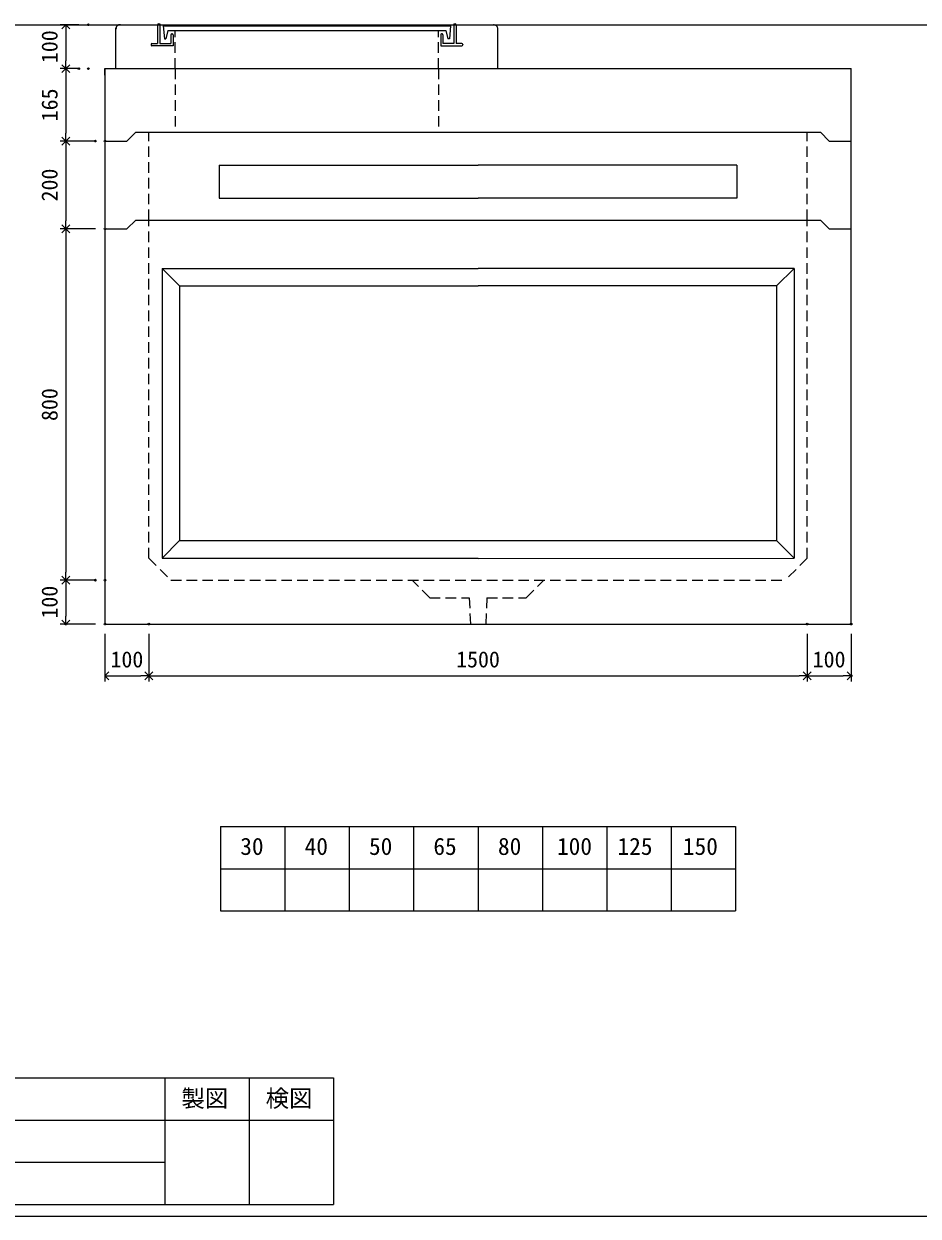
# Model space of a CAD drawing. Units: millimetres, scale not verified. Extents: x -6420 to 6420, y -3037 to 3037.
# Drawn here: x 285 to 2323, y -2663 to 52 of the extents above; entities that cross this region are included whole.
import ezdxf
from ezdxf.enums import TextEntityAlignment as Align

# ---------------------------------------------------------------- set-up
doc = ezdxf.new("R2010")
doc.units = ezdxf.units.MM
doc.header["$LTSCALE"] = 20
doc.header["$PDMODE"] = 32
doc.header["$PDSIZE"] = 4
doc.linetypes.add('DASHED1', pattern=[1.8, 1.2, -0.6])
doc.linetypes.add('USER2', pattern=[50.8, 31.75, -6.35, 6.35, -6.35])
doc.layers.add('0-1_Defpoints', color=7, linetype='Continuous')
for name, color, linetype, lineweight in [('0-2_waku', 7, 'Continuous', 18), ('0-3_gaikei', 7, 'Continuous', 18), ('0-4_kakure', 7, 'DASHED1', 5), ('0-5_sunpou', 7, 'Continuous', 5), ('0-8_uchigawa', 6, 'Continuous', 18), ('0-A_futa', 3, 'Continuous', 18), ('0-B_GL', 4, 'Continuous', 18), ('0-D_文字１', 7, 'Continuous', 18), ('1-2_uchigawa2', 6, 'USER2', 18)]:
    doc.layers.add(name, color=color, linetype=linetype, lineweight=lineweight)
doc.styles.add('ＭＳ ゴシック', font='')
doc.styles.get('ＭＳ ゴシック').set_extended_font_data('MS Gothic')

# ---------------------------------------------------------------- blocks, each defined once
blk = doc.blocks.new('_Open90')
at = {"layer": '0-5_sunpou'}
blk.add_line((0, 0), (-1, 0), dxfattribs=at)
blk.add_lwpolyline([(-0.5, 0.5), (0, 0), (-0.5, -0.5)], dxfattribs=at)
blk = doc.blocks.new('D70')
at = {"layer": '0-1_Defpoints'}
for p in [(3015.38, 2640.29), (2964.21, 2540.29), (3015.38, 2540.29)]:
    blk.add_point(p, dxfattribs=at)
at = {"layer": '0-5_sunpou'}
for p, q in [((2993.38, 2640.29), (2951.21, 2640.29)), ((2964.21, 2622.29), (2964.21, 2558.29)), ((2993.38, 2540.29), (2951.21, 2540.29))]:
    blk.add_line(p, q, dxfattribs=at)
at = {"layer": '0-5_sunpou', "xscale": 18, "yscale": 18}
for p, rotation in [((2964.21, 2640.29), 90), ((2964.21, 2540.29), 270)]:
    blk.add_blockref('_Open90', p, dxfattribs=dict(at, rotation=rotation))
at = {"layer": '0-5_sunpou', "style": 'ＭＳ ゴシック'}
blk.add_text('100', height=36.66, rotation=90, dxfattribs=at).set_placement((2956.21, 2552.79), align=Align.BOTTOM_LEFT)
blk = doc.blocks.new('D71')
at = {"layer": '0-1_Defpoints'}
for p in [(2993.38, 2540.29), (2964.21, 2375.29), (3031.24, 2375.29)]:
    blk.add_point(p, dxfattribs=at)
at = {"layer": '0-5_sunpou'}
for p, q in [((2971.38, 2540.29), (2951.21, 2540.29)), ((2964.21, 2522.29), (2964.21, 2393.29)), ((3009.24, 2375.29), (2951.21, 2375.29))]:
    blk.add_line(p, q, dxfattribs=at)
at = {"layer": '0-5_sunpou', "xscale": 18, "yscale": 18}
for p, rotation in [((2964.21, 2540.29), 90), ((2964.21, 2375.29), 270)]:
    blk.add_blockref('_Open90', p, dxfattribs=dict(at, rotation=rotation))
at = {"layer": '0-5_sunpou', "style": 'ＭＳ ゴシック'}
blk.add_text('165', height=36.66, rotation=90, dxfattribs=at).set_placement((2956.21, 2420.29), align=Align.BOTTOM_LEFT)
blk = doc.blocks.new('D72')
at = {"layer": '0-1_Defpoints'}
for p in [(3015.38, 2640.29), (2964.21, 2540.29), (3015.38, 2540.29)]:
    blk.add_point(p, dxfattribs=at)
at = {"layer": '0-5_sunpou'}
for p, q in [((2993.38, 2640.29), (2951.21, 2640.29)), ((2964.21, 2622.29), (2964.21, 2558.29)), ((2993.38, 2540.29), (2951.21, 2540.29))]:
    blk.add_line(p, q, dxfattribs=at)
at = {"layer": '0-5_sunpou', "xscale": 18, "yscale": 18}
for p, rotation in [((2964.21, 2640.29), 90), ((2964.21, 2540.29), 270)]:
    blk.add_blockref('_Open90', p, dxfattribs=dict(at, rotation=rotation))
at = {"layer": '0-5_sunpou', "style": 'ＭＳ ゴシック'}
blk.add_text('100', height=36.66, rotation=90, dxfattribs=at).set_placement((2956.21, 2552.79), align=Align.BOTTOM_LEFT)
blk = doc.blocks.new('D73')
at = {"layer": '0-1_Defpoints'}
for p in [(2993.38, 2540.29), (2964.21, 2375.29), (3031.24, 2375.29)]:
    blk.add_point(p, dxfattribs=at)
at = {"layer": '0-5_sunpou'}
for p, q in [((2971.38, 2540.29), (2951.21, 2540.29)), ((2964.21, 2522.29), (2964.21, 2393.29)), ((3009.24, 2375.29), (2951.21, 2375.29))]:
    blk.add_line(p, q, dxfattribs=at)
at = {"layer": '0-5_sunpou', "xscale": 18, "yscale": 18}
for p, rotation in [((2964.21, 2540.29), 90), ((2964.21, 2375.29), 270)]:
    blk.add_blockref('_Open90', p, dxfattribs=dict(at, rotation=rotation))
at = {"layer": '0-5_sunpou', "style": 'ＭＳ ゴシック'}
blk.add_text('165', height=36.66, rotation=90, dxfattribs=at).set_placement((2956.21, 2420.29), align=Align.BOTTOM_LEFT)
blk = doc.blocks.new('D79')
at = {"layer": '0-1_Defpoints'}
for p in [(3053.24, 2375.29), (2964.21, 2175.29), (3053.24, 2175.29)]:
    blk.add_point(p, dxfattribs=at)
at = {"layer": '0-5_sunpou'}
for p, q in [((3031.24, 2375.29), (2951.21, 2375.29)), ((2964.21, 2357.29), (2964.21, 2193.29)), ((3031.24, 2175.29), (2951.21, 2175.29))]:
    blk.add_line(p, q, dxfattribs=at)
at = {"layer": '0-5_sunpou', "xscale": 18, "yscale": 18}
for p, rotation in [((2964.21, 2375.29), 90), ((2964.21, 2175.29), 270)]:
    blk.add_blockref('_Open90', p, dxfattribs=dict(at, rotation=rotation))
at = {"layer": '0-5_sunpou', "style": 'ＭＳ ゴシック'}
blk.add_text('200', height=36.66, rotation=90, dxfattribs=at).set_placement((2956.21, 2237.79), align=Align.BOTTOM_LEFT)
blk = doc.blocks.new('D54')
at = {"layer": '0-1_Defpoints'}
for p in [(3053.24, 2175.29), (2964.21, 1375.29), (3053.24, 1375.29)]:
    blk.add_point(p, dxfattribs=at)
at = {"layer": '0-5_sunpou'}
for p, q in [((3031.24, 2175.29), (2951.21, 2175.29)), ((2964.21, 2157.29), (2964.21, 1393.29)), ((3031.24, 1375.29), (2951.21, 1375.29))]:
    blk.add_line(p, q, dxfattribs=at)
at = {"layer": '0-5_sunpou', "xscale": 18, "yscale": 18}
for p, rotation in [((2964.21, 2175.29), 90), ((2964.21, 1375.29), 270)]:
    blk.add_blockref('_Open90', p, dxfattribs=dict(at, rotation=rotation))
at = {"layer": '0-5_sunpou', "style": 'ＭＳ ゴシック'}
blk.add_text('800', height=36.66, rotation=90, dxfattribs=at).set_placement((2956.21, 1737.79), align=Align.BOTTOM_LEFT)
blk = doc.blocks.new('D55')
at = {"layer": '0-1_Defpoints'}
for p in [(3031.24, 1375.29), (2964.21, 1275.29), (3053.24, 1275.29)]:
    blk.add_point(p, dxfattribs=at)
at = {"layer": '0-5_sunpou'}
for p, q in [((3009.24, 1375.29), (2951.21, 1375.29)), ((2964.21, 1357.29), (2964.21, 1293.29)), ((3031.24, 1275.29), (2951.21, 1275.29))]:
    blk.add_line(p, q, dxfattribs=at)
at = {"layer": '0-5_sunpou', "xscale": 18, "yscale": 18}
for p, rotation in [((2964.21, 1375.29), 90), ((2964.21, 1275.29), 270)]:
    blk.add_blockref('_Open90', p, dxfattribs=dict(at, rotation=rotation))
at = {"layer": '0-5_sunpou', "style": 'ＭＳ ゴシック'}
blk.add_text('100', height=36.66, rotation=90, dxfattribs=at).set_placement((2956.21, 1287.79), align=Align.BOTTOM_LEFT)
blk = doc.blocks.new('D56')
at = {"layer": '0-1_Defpoints'}
for p in [(3053.24, 1275.29), (3153.24, 1275.29), (3153.24, 1157.58)]:
    blk.add_point(p, dxfattribs=at)
at = {"layer": '0-5_sunpou'}
for p, q in [((3053.24, 1253.29), (3053.24, 1144.58)), ((3153.24, 1253.29), (3153.24, 1144.58)), ((3071.24, 1157.58), (3135.24, 1157.58))]:
    blk.add_line(p, q, dxfattribs=at)
at = {"layer": '0-5_sunpou', "xscale": 18, "yscale": 18, "rotation": 180}
blk.add_blockref('_Open90', (3053.24, 1157.58), dxfattribs=at)
at = {"layer": '0-5_sunpou', "xscale": 18, "yscale": 18}
blk.add_blockref('_Open90', (3153.24, 1157.58), dxfattribs=at)
at = {"layer": '0-5_sunpou', "style": 'ＭＳ ゴシック'}
blk.add_text('100', height=36.66, dxfattribs=at).set_placement((3065.74, 1165.58), align=Align.BOTTOM_LEFT)
blk = doc.blocks.new('D57')
at = {"layer": '0-1_Defpoints'}
for p in [(3153.24, 1275.29), (4653.24, 1275.29), (4653.24, 1157.58)]:
    blk.add_point(p, dxfattribs=at)
at = {"layer": '0-5_sunpou'}
for p, q in [((3153.24, 1253.29), (3153.24, 1144.58)), ((4653.24, 1253.29), (4653.24, 1144.58)), ((3171.24, 1157.58), (4635.24, 1157.58))]:
    blk.add_line(p, q, dxfattribs=at)
at = {"layer": '0-5_sunpou', "xscale": 18, "yscale": 18, "rotation": 180}
blk.add_blockref('_Open90', (3153.24, 1157.58), dxfattribs=at)
at = {"layer": '0-5_sunpou', "xscale": 18, "yscale": 18}
blk.add_blockref('_Open90', (4653.24, 1157.58), dxfattribs=at)
at = {"layer": '0-5_sunpou', "style": 'ＭＳ ゴシック'}
blk.add_text('1500', height=36.66, dxfattribs=at).set_placement((3853.24, 1165.58), align=Align.BOTTOM_LEFT)
blk = doc.blocks.new('D58')
at = {"layer": '0-1_Defpoints'}
for p in [(4653.24, 1275.29), (4753.24, 1275.29), (4753.24, 1157.58)]:
    blk.add_point(p, dxfattribs=at)
at = {"layer": '0-5_sunpou'}
for p, q in [((4653.24, 1253.29), (4653.24, 1144.58)), ((4753.24, 1253.29), (4753.24, 1144.58)), ((4671.24, 1157.58), (4735.24, 1157.58))]:
    blk.add_line(p, q, dxfattribs=at)
at = {"layer": '0-5_sunpou', "xscale": 18, "yscale": 18, "rotation": 180}
blk.add_blockref('_Open90', (4653.24, 1157.58), dxfattribs=at)
at = {"layer": '0-5_sunpou', "xscale": 18, "yscale": 18}
blk.add_blockref('_Open90', (4753.24, 1157.58), dxfattribs=at)
at = {"layer": '0-5_sunpou', "style": 'ＭＳ ゴシック'}
blk.add_text('100', height=36.66, dxfattribs=at).set_placement((4665.74, 1165.58), align=Align.BOTTOM_LEFT)

msp = doc.modelspace()

# ---------------------------------------------------------------- linework, layer by layer
at = {"layer": '0-2_waku'}
for p, q in [((733.33, -1775.67), (733.33, -1967.67)), ((733.33, -1775.67), (733.33, -1967.67)), ((733.33, -1775.67), (733.33, -1967.67)), ((733.33, -1775.67), (733.33, -1967.67)), ((733.33, -1775.67), (1906.67, -1775.67)), ((880, -1775.67), (880, -1967.67)), ((1026.67, -1775.67), (1026.67, -1967.67)), ((1026.67, -1775.67), (1026.67, -1967.67)), ((1173.33, -1775.67), (1173.33, -1967.67)), ((1320, -1775.67), (1320, -1967.67)), ((1466.67, -1775.67), (1466.67, -1967.67)), ((1613.33, -1775.67), (1613.33, -1967.67)), ((1760, -1775.67), (1760, -1967.67)), ((1906.67, -1775.67), (1906.67, -1967.67)), ((733.33, -1871.67), (1906.67, -1871.67)), ((733.33, -1967.67), (1906.67, -1967.67)), ((-1713.33, -2348.34), (990.67, -2348.34)), ((606.67, -2348.34), (606.67, -2636.34)), ((606.67, -2348.34), (606.67, -2636.34)), ((798.67, -2348.34), (798.67, -2636.34)), ((990.67, -2348.34), (990.67, -2636.34)), ((-1713.33, -2444.34), (990.67, -2444.34)), ((-1713.33, -2540.34), (606.67, -2540.34)), ((-1713.33, -2636.34), (990.67, -2636.34)), ((-1740, -2663), (6420, -2663))]:
    msp.add_line(p, q, dxfattribs=at)
at = {"layer": '0-3_gaikei'}
for p, q in [((495, -46.78), (495, 43.22)), ((495, -49.55), (495, 40.45)), ((505, 50.45), (590, 50.45)), ((1270, 50.45), (1355, 50.45)), ((1365, -49.55), (1365, 40.45)), ((470, -49.55), (470, -414.55)), ((470, -49.55), (2170, -49.55)), ((470, -49.55), (2170, -49.55)), ((470, -49.55), (2170, -49.55)), ((470, -49.55), (2170, -49.55)), ((470, -49.55), (2170, -49.55)), ((470, -64.55), (470, -49.55)), ((470, -64.55), (470, -49.55)), ((495, -49.55), (1365, -49.55)), ((2170, -414.55), (2170, -49.55)), ((470, -214.55), (520, -214.55)), ((470, -214.55), (520, -214.55)), ((470, -214.55), (520, -214.55)), ((470, -214.55), (520, -214.55)), ((470, -214.55), (520, -214.55)), ((470, -214.55), (520, -214.55)), ((470, -214.55), (520, -214.55)), ((470, -214.55), (520, -214.55)), ((470, -214.55), (520, -214.55)), ((470, -214.55), (520, -214.55)), ((470, -214.55), (520, -214.55)), ((470, -214.55), (520, -214.55)), ((470, -214.55), (520, -214.55)), ((470, -214.55), (520, -214.55)), ((540, -194.55), (520, -214.55)), ((540, -194.55), (520, -214.55)), ((540, -194.55), (520, -214.55)), ((540, -194.55), (520, -214.55)), ((540, -194.55), (520, -214.55)), ((540, -194.55), (520, -214.55)), ((540, -194.55), (520, -214.55)), ((540, -194.55), (520, -214.55)), ((540, -194.55), (520, -214.55)), ((540, -194.55), (520, -214.55)), ((540, -194.55), (520, -214.55)), ((540, -194.55), (520, -214.55)), ((540, -194.55), (520, -214.55)), ((540, -194.55), (520, -214.55)), ((540, -194.55), (2100, -194.55)), ((540, -194.55), (2100, -194.55)), ((540, -194.55), (2100, -194.55)), ((540, -194.55), (2100, -194.55)), ((540, -194.55), (2100, -194.55)), ((540, -194.55), (2100, -194.55)), ((540, -194.55), (2100, -194.55)), ((540, -194.55), (2100, -194.55)), ((540, -194.55), (2100, -194.55)), ((540, -194.55), (2100, -194.55)), ((540, -194.55), (2100, -194.55)), ((540, -194.55), (2100, -194.55)), ((540, -194.55), (2100, -194.55)), ((540, -194.55), (2100, -194.55)), ((2100, -194.55), (2120, -214.55)), ((2100, -194.55), (2120, -214.55)), ((2100, -194.55), (2120, -214.55)), ((2100, -194.55), (2120, -214.55)), ((2100, -194.55), (2120, -214.55)), ((2100, -194.55), (2120, -214.55)), ((2100, -194.55), (2120, -214.55)), ((2100, -194.55), (2120, -214.55)), ((2100, -194.55), (2120, -214.55)), ((2100, -194.55), (2120, -214.55)), ((2100, -194.55), (2120, -214.55)), ((2100, -194.55), (2120, -214.55)), ((2100, -194.55), (2120, -214.55)), ((2100, -194.55), (2120, -214.55)), ((2120, -214.55), (2170, -214.55)), ((2120, -214.55), (2170, -214.55)), ((2120, -214.55), (2170, -214.55)), ((2120, -214.55), (2170, -214.55)), ((2120, -214.55), (2170, -214.55)), ((2120, -214.55), (2170, -214.55)), ((2120, -214.55), (2170, -214.55)), ((2120, -214.55), (2170, -214.55)), ((2120, -214.55), (2170, -214.55)), ((2120, -214.55), (2170, -214.55)), ((2120, -214.55), (2170, -214.55)), ((2120, -214.55), (2170, -214.55)), ((2120, -214.55), (2170, -214.55)), ((2120, -214.55), (2170, -214.55)), ((540, -394.55), (520, -414.55)), ((540, -394.55), (520, -414.55)), ((540, -394.55), (520, -414.55)), ((540, -394.55), (520, -414.55)), ((540, -394.55), (520, -414.55)), ((540, -394.55), (520, -414.55)), ((540, -394.55), (520, -414.55)), ((540, -394.55), (520, -414.55)), ((540, -394.55), (520, -414.55)), ((540, -394.55), (520, -414.55)), ((540, -394.55), (520, -414.55)), ((540, -394.55), (520, -414.55)), ((540, -394.55), (520, -414.55)), ((540, -394.55), (520, -414.55)), ((540, -394.55), (520, -414.55)), ((540, -394.55), (520, -414.55)), ((540, -394.55), (520, -414.55)), ((540, -394.55), (520, -414.55)), ((540, -394.55), (2100, -394.55)), ((540, -394.55), (2100, -394.55)), ((540, -394.55), (2100, -394.55)), ((540, -394.55), (2100, -394.55)), ((540, -394.55), (2100, -394.55)), ((540, -394.55), (2100, -394.55)), ((540, -394.55), (2100, -394.55)), ((540, -394.55), (2100, -394.55)), ((540, -394.55), (2100, -394.55)), ((540, -394.55), (2100, -394.55)), ((540, -394.55), (2100, -394.55)), ((540, -394.55), (2100, -394.55)), ((540, -394.55), (2100, -394.55)), ((540, -394.55), (2100, -394.55)), ((540, -394.55), (2100, -394.55)), ((540, -394.55), (2100, -394.55)), ((540, -394.55), (2100, -394.55)), ((540, -394.55), (2100, -394.55)), ((2100, -394.55), (2120, -414.55)), ((2100, -394.55), (2120, -414.55)), ((2100, -394.55), (2120, -414.55)), ((2100, -394.55), (2120, -414.55)), ((2100, -394.55), (2120, -414.55)), ((2100, -394.55), (2120, -414.55)), ((2100, -394.55), (2120, -414.55)), ((2100, -394.55), (2120, -414.55)), ((2100, -394.55), (2120, -414.55)), ((2100, -394.55), (2120, -414.55)), ((2100, -394.55), (2120, -414.55)), ((2100, -394.55), (2120, -414.55)), ((2100, -394.55), (2120, -414.55)), ((2100, -394.55), (2120, -414.55)), ((2100, -394.55), (2120, -414.55)), ((2100, -394.55), (2120, -414.55)), ((2100, -394.55), (2120, -414.55)), ((2100, -394.55), (2120, -414.55)), ((470, -414.55), (520, -414.55)), ((470, -414.55), (520, -414.55)), ((470, -414.55), (520, -414.55)), ((470, -414.55), (520, -414.55)), ((470, -414.55), (520, -414.55)), ((470, -414.55), (470, -1314.55)), ((470, -414.55), (520, -414.55)), ((470, -414.55), (520, -414.55)), ((470, -414.55), (520, -414.55)), ((470, -414.55), (520, -414.55)), ((470, -414.55), (520, -414.55)), ((470, -414.55), (520, -414.55)), ((470, -414.55), (520, -414.55)), ((470, -414.55), (520, -414.55)), ((470, -414.55), (520, -414.55)), ((470, -414.55), (520, -414.55)), ((470, -414.55), (520, -414.55)), ((470, -414.55), (520, -414.55)), ((470, -414.55), (520, -414.55)), ((2120, -414.55), (2170, -414.55)), ((2120, -414.55), (2170, -414.55)), ((2120, -414.55), (2170, -414.55)), ((2120, -414.55), (2170, -414.55)), ((2120, -414.55), (2170, -414.55)), ((2120, -414.55), (2170, -414.55)), ((2120, -414.55), (2170, -414.55)), ((2120, -414.55), (2170, -414.55)), ((2120, -414.55), (2170, -414.55)), ((2120, -414.55), (2170, -414.55)), ((2120, -414.55), (2170, -414.55)), ((2120, -414.55), (2170, -414.55)), ((2120, -414.55), (2170, -414.55)), ((2120, -414.55), (2170, -414.55)), ((2120, -414.55), (2170, -414.55)), ((2120, -414.55), (2170, -414.55)), ((2120, -414.55), (2170, -414.55)), ((2120, -414.55), (2170, -414.55)), ((2170, -1314.55), (2170, -414.55)), ((470, -1314.55), (2170, -1314.55))]:
    msp.add_line(p, q, dxfattribs=at)
for centre, radius, start, end in [((504.42, 41.03), 9.44, 86.47383, 183.52617), ((1355.33, 40.78), 9.68, 358.04251, 91.95749)]:
    msp.add_arc(centre, radius, start, end, dxfattribs=at)
at = {"layer": '0-4_kakure'}
for p, q in [((630, -49.55), (630, 36.95)), ((1230, -49.55), (1230, 36.95)), ((630, -49.55), (630, -194.55)), ((1230, -49.55), (1230, -194.55)), ((570, -394.55), (570, -194.55)), ((2070, -394.55), (2070, -194.55)), ((570, -1164.55), (570, -394.55)), ((2070, -1164.55), (2070, -394.55)), ((570, -1164.55), (620, -1214.55)), ((2070, -1164.55), (2020, -1214.55)), ((620, -1214.55), (2020, -1214.55)), ((1210, -1254.55), (1170, -1214.55)), ((1210, -1254.55), (1300, -1254.55)), ((1300, -1254.55), (1302.5, -1314.55)), ((1340, -1254.55), (1337.5, -1314.55))]:
    msp.add_line(p, q, dxfattribs=at)
msp.add_lwpolyline([(1340, -1254.55), (1430, -1254.55), (1470, -1214.55)], dxfattribs=at)
at = {"layer": '0-8_uchigawa'}
for p, q in [((600, -504.55), (1320, -504.55)), ((600, -504.55), (600, -1164.55)), ((640, -544.55), (600, -504.55)), ((2040, -504.55), (1320, -504.55)), ((2000, -544.55), (2040, -504.55)), ((2040, -504.55), (2040, -1164.55)), ((2040, -504.55), (2040, -1164.55)), ((640, -544.55), (640, -1124.55)), ((640, -544.55), (1320, -544.55)), ((640, -544.55), (1320, -544.55)), ((2000, -544.55), (1320, -544.55)), ((2000, -544.55), (2000, -1124.55)), ((640, -1124.55), (600, -1164.55)), ((640, -1124.55), (1320, -1124.55)), ((600, -1164.55), (1320, -1164.55)), ((1320.69, -1165.24), (2040, -1164.55))]:
    msp.add_line(p, q, dxfattribs=at)
msp.add_lwpolyline([(1320, -1124.55), (2000, -1124.55), (2040, -1164.55)], dxfattribs=at)
at = {"layer": '0-A_futa'}
for p, q in [((590, 50.45), (590, 7.45)), ((592, 52.45), (595, 52.45)), ((595, 52.45), (595, 7.45)), ((602.81, 47.95), (1257.14, 47.95)), ((602.81, 47.95), (605.3, 17.95)), ((613.33, 36.95), (609.01, 17.95)), ((613.33, 36.95), (1246.67, 36.95)), ((620, 27.45), (620, 7.45)), ((622, 29.45), (623, 29.45)), ((625, 27.45), (625, 2.45)), ((1235, 27.45), (1235, 2.45)), ((1238, 29.45), (1237, 29.45)), ((1240, 27.45), (1240, 7.45)), ((1246.67, 36.95), (1250.99, 17.95)), ((1257.14, 47.95), (1254.89, 17.95)), ((1265, 52.45), (1268, 52.45)), ((1265, 52.45), (1265, 7.45)), ((1270, 50.45), (1270, 7.45)), ((575, 5.45), (575, 4.45)), ((577, 7.45), (590, 7.45)), ((625, 2.45), (577, 2.45)), ((595, 7.45), (620, 7.45)), ((605.3, 17.95), (609.01, 17.95)), ((1235, 2.45), (1283, 2.45)), ((1265, 7.45), (1240, 7.45)), ((1254.89, 17.95), (1250.99, 17.95)), ((1283, 7.45), (1270, 7.45)), ((1285, 5.45), (1285, 4.45))]:
    msp.add_line(p, q, dxfattribs=at)
for centre, start, end in [((592, 50.45), 90, 180), ((622, 27.45), 90, 180), ((623, 27.45), 0, 90), ((1237, 27.45), 90, 180), ((1238, 27.45), 0, 90), ((1268, 50.45), 0, 90), ((577, 5.45), 90, 180), ((577, 4.45), 180, 270), ((1283, 5.45), 0, 90), ((1283, 4.45), 270, 0)]:
    msp.add_arc(centre, 2, start, end, dxfattribs=at)
at = {"layer": '0-B_GL'}
msp.add_line((-1740, 50.33), (6420, 50.33), dxfattribs=at)
at = {"layer": '1-2_uchigawa2'}
for p, q in [((730, -269.55), (1320, -269.55)), ((730, -269.55), (730, -344.55)), ((1910, -269.55), (1320, -269.55)), ((1910, -269.55), (1910, -344.55)), ((730, -344.55), (1320, -344.55)), ((1910, -344.55), (1320, -344.55))]:
    msp.add_line(p, q, dxfattribs=at)

# ---------------------------------------------------------------- block references
at = {"layer": '0-5_sunpou'}
for name in ['D70', 'D72', 'D71', 'D73', 'D79', 'D54', 'D55', 'D56', 'D57', 'D58']:
    msp.add_blockref(name, (-2583.24, -2589.84), dxfattribs=at)

# ---------------------------------------------------------------- texts
at = {"layer": '0-D_文字１', "style": 'ＭＳ ゴシック'}
for s, p in [('30', (778.19, -1852.03)), ('40', (924.86, -1852.03)), ('50', (1071.53, -1852.03)), ('65', (1218.19, -1852.03)), ('80', (1365.41, -1852.03)), ('100', (1499.9, -1852.03)), ('125', (1637.75, -1852.03)), ('150', (1786.77, -1852.03)), ('製図', (644.08, -2426)), ('検図', (836.08, -2426))]:
    msp.add_text(s, height=39.1, dxfattribs=at).set_placement(p, align=Align.BOTTOM_LEFT)

doc.saveas('drawing.dxf')
